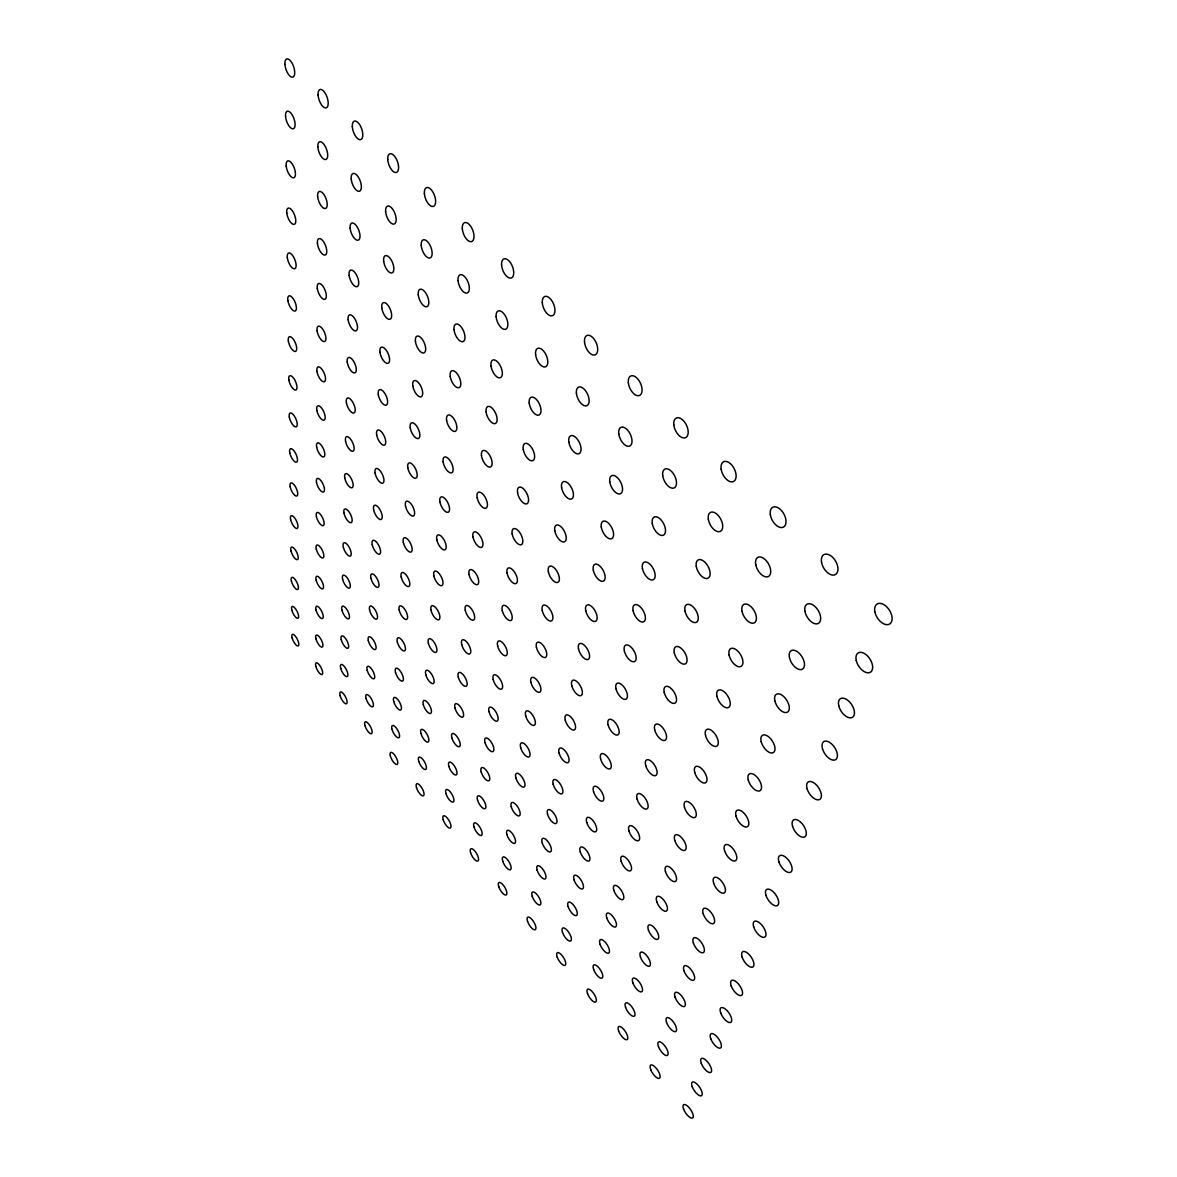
<?xml version="1.0" encoding="UTF-8"?>
<svg xmlns="http://www.w3.org/2000/svg" width="1177" height="1177" viewBox="0 0 1177 1177"><rect width="100%" height="100%" fill="white"/><g stroke="black" fill="none" stroke-linecap="round" stroke-linejoin="round"><path stroke-width="1.5" d="M284.937 64.455A9.593 4.061 71.4 0 0 292.793 77.152A9.593 4.061 71.4 0 0 291.69 62.499A9.593 4.061 71.4 0 0 284.937 64.455M285.555 116.361A9.269 3.884 70.6 0 0 293.22 128.793A9.269 3.884 70.6 0 0 292.146 114.831A9.269 3.884 70.6 0 0 285.555 116.361M286.202 166.207A8.975 3.722 69.8 0 0 293.882 177.742A8.975 3.722 69.8 0 0 292.264 164.015A8.975 3.722 69.8 0 0 286.202 166.207M286.776 213.052A8.695 3.56 69 0 0 294.265 224.38A8.695 3.56 69 0 0 292.676 211.257A8.695 3.56 69 0 0 286.776 213.052M287.306 257.66A8.445 3.413 68.3 0 0 294.618 268.783A8.445 3.413 68.3 0 0 293.088 256.203A8.445 3.413 68.3 0 0 287.306 257.66M287.894 300.694A8.21 3.266 67.6 0 0 295.177 311.037A8.21 3.266 67.6 0 0 293.161 298.62A8.21 3.266 67.6 0 0 287.894 300.694M288.38 341.242A7.989 3.134 67 0 0 295.501 351.437A7.989 3.134 67 0 0 293.529 339.491A7.989 3.134 67 0 0 288.38 341.242M288.851 379.994A7.768 3.001 66.5 0 0 295.81 390.028A7.768 3.001 66.5 0 0 293.882 378.538A7.768 3.001 66.5 0 0 288.851 379.994M289.292 417.041A7.577 2.884 65.9 0 0 296.104 426.927A7.577 2.884 65.9 0 0 294.221 415.864A7.577 2.884 65.9 0 0 289.292 417.041M289.807 452.954A7.4 2.766 65.4 0 0 296.575 462.193A7.4 2.766 65.4 0 0 294.265 451.188A7.4 2.766 65.4 0 0 289.807 452.954M290.204 486.925A7.224 2.663 65 0 0 296.839 496.047A7.224 2.663 65 0 0 294.574 485.41A7.224 2.663 65 0 0 290.204 486.925M290.601 519.513A7.062 2.56 64.6 0 0 297.09 528.502A7.062 2.56 64.6 0 0 294.883 518.218A7.062 2.56 64.6 0 0 290.601 519.513M291.072 551.189A6.915 2.457 64.2 0 0 297.501 559.605A6.915 2.457 64.2 0 0 294.912 549.335A6.915 2.457 64.2 0 0 291.072 551.189M291.425 581.217A6.768 2.369 63.8 0 0 297.737 589.53A6.768 2.369 63.8 0 0 295.192 579.584A6.768 2.369 63.8 0 0 291.425 581.217M291.778 610.083A6.635 2.28 63.5 0 0 297.958 618.308A6.635 2.28 63.5 0 0 295.456 608.641A6.635 2.28 63.5 0 0 291.778 610.083M292.102 637.86A6.503 2.192 63.2 0 0 298.178 645.996A6.503 2.192 63.2 0 0 295.721 636.61A6.503 2.192 63.2 0 0 292.102 637.86M318.07 94.954A9.696 4.222 71.1 0 0 326.103 107.901A9.696 4.222 71.1 0 0 325.19 93.189A9.696 4.222 71.1 0 0 318.07 94.954M317.834 146.89A9.357 4.031 70.2 0 0 325.661 159.542A9.357 4.031 70.2 0 0 324.778 145.565A9.357 4.031 70.2 0 0 317.834 146.89M317.672 196.736A9.063 3.855 69.4 0 0 325.514 208.491A9.063 3.855 69.4 0 0 324.058 194.735A9.063 3.855 69.4 0 0 317.672 196.736M317.452 243.536A8.783 3.693 68.6 0 0 325.102 255.071A8.783 3.693 68.6 0 0 323.675 241.918A8.783 3.693 68.6 0 0 317.452 243.536M317.319 288.586A8.519 3.531 67.9 0 0 324.955 299.311A8.519 3.531 67.9 0 0 323.013 286.335A8.519 3.531 67.9 0 0 317.319 288.586M317.128 330.972A8.283 3.384 67.2 0 0 324.587 341.536A8.283 3.384 67.2 0 0 322.689 329.089A8.283 3.384 67.2 0 0 317.128 330.972M316.951 371.402A8.062 3.237 66.6 0 0 324.234 381.804A8.062 3.237 66.6 0 0 322.366 369.828A8.062 3.237 66.6 0 0 316.951 371.402M316.863 410.479A7.856 3.104 66 0 0 324.102 420.174A7.856 3.104 66 0 0 321.777 408.316A7.856 3.104 66 0 0 316.863 410.479M316.687 447.363A7.665 2.972 65.5 0 0 323.763 456.911A7.665 2.972 65.5 0 0 321.498 445.48A7.665 2.972 65.5 0 0 316.687 447.363M316.525 482.629A7.474 2.854 65 0 0 323.454 492.06A7.474 2.854 65 0 0 321.233 481.025A7.474 2.854 65 0 0 316.525 482.629M316.378 516.409A7.297 2.737 64.6 0 0 323.145 525.707A7.297 2.737 64.6 0 0 320.968 515.055A7.297 2.737 64.6 0 0 316.378 516.409M316.319 549.218A7.136 2.634 64.1 0 0 323.042 557.913A7.136 2.634 64.1 0 0 320.453 547.29A7.136 2.634 64.1 0 0 316.319 549.218M316.186 580.261A6.988 2.531 63.8 0 0 322.763 588.853A6.988 2.531 63.8 0 0 320.218 578.569A6.988 2.531 63.8 0 0 316.186 580.261M316.039 610.083A6.841 2.428 63.4 0 0 322.483 618.572A6.841 2.428 63.4 0 0 319.997 608.597A6.841 2.428 63.4 0 0 316.039 610.083M315.907 638.728A6.709 2.339 63.1 0 0 322.233 647.115A6.709 2.339 63.1 0 0 319.791 637.448A6.709 2.339 63.1 0 0 315.907 638.728M315.774 666.27A6.576 2.251 62.8 0 0 321.983 674.568A6.576 2.251 62.8 0 0 319.585 665.182A6.576 2.251 62.8 0 0 315.774 666.27M352.32 126.469A9.784 4.399 70.8 0 0 360.53 139.666A9.784 4.399 70.8 0 0 359.824 124.924A9.784 4.399 70.8 0 0 352.32 126.469M351.217 178.992A9.46 4.193 69.8 0 0 359.456 191.248A9.46 4.193 69.8 0 0 358.132 176.785A9.46 4.193 69.8 0 0 351.217 178.992M350.128 228.206A9.151 4.002 69 0 0 358.146 240.226A9.151 4.002 69 0 0 356.852 226.425A9.151 4.002 69 0 0 350.128 228.206M349.157 275.492A8.872 3.825 68.2 0 0 357.161 286.644A8.872 3.825 68.2 0 0 355.322 273.064A8.872 3.825 68.2 0 0 349.157 275.492M348.171 319.894A8.607 3.649 67.4 0 0 355.984 330.855A8.607 3.649 67.4 0 0 354.174 317.849A8.607 3.649 67.4 0 0 348.171 319.894M347.23 362.148A8.371 3.502 66.8 0 0 354.851 372.932A8.371 3.502 66.8 0 0 353.085 360.456A8.371 3.502 66.8 0 0 347.23 362.148M346.421 402.931A8.151 3.34 66.1 0 0 354.012 412.965A8.151 3.34 66.1 0 0 351.732 400.621A8.151 3.34 66.1 0 0 346.421 402.931M345.567 441.331A7.945 3.193 65.5 0 0 352.982 451.232A7.945 3.193 65.5 0 0 350.746 439.359A7.945 3.193 65.5 0 0 345.567 441.331M344.758 478.024A7.739 3.06 65 0 0 351.997 487.778A7.739 3.06 65 0 0 349.819 476.332A7.739 3.06 65 0 0 344.758 478.024M343.978 513.098A7.562 2.942 64.5 0 0 351.055 522.72A7.562 2.942 64.5 0 0 348.922 511.671A7.562 2.942 64.5 0 0 343.978 513.098M343.316 547.114A7.386 2.81 64.1 0 0 350.349 556.088A7.386 2.81 64.1 0 0 347.774 545.113A7.386 2.81 64.1 0 0 343.316 547.114M342.61 579.261A7.224 2.707 63.7 0 0 349.481 588.132A7.224 2.707 63.7 0 0 346.95 577.495A7.224 2.707 63.7 0 0 342.61 579.261M341.918 610.069A7.062 2.589 63.3 0 0 348.642 618.852A7.062 2.589 63.3 0 0 346.17 608.538A7.062 2.589 63.3 0 0 341.918 610.069M341.256 639.655A6.915 2.486 63 0 0 347.848 648.321A6.915 2.486 63 0 0 345.42 638.331A6.915 2.486 63 0 0 341.256 639.655M340.727 668.462A6.782 2.398 62.6 0 0 347.244 676.569A6.782 2.398 62.6 0 0 344.434 666.594A6.782 2.398 62.6 0 0 340.727 668.462M340.124 695.754A6.65 2.295 62.4 0 0 346.509 703.772A6.65 2.295 62.4 0 0 343.743 694.077A6.65 2.295 62.4 0 0 340.124 695.754M387.763 159.675A9.887 4.576 70.4 0 0 396.428 172.445A9.887 4.576 70.4 0 0 395.295 157.203A9.887 4.576 70.4 0 0 387.763 159.675M385.629 211.566A9.563 4.355 69.4 0 0 394.074 224.071A9.563 4.355 69.4 0 0 392.941 209.565A9.563 4.355 69.4 0 0 385.629 211.566M383.673 261.294A9.254 4.164 68.5 0 0 392.118 272.873A9.254 4.164 68.5 0 0 390.381 258.646A9.254 4.164 68.5 0 0 383.673 261.294M381.775 307.888A8.975 3.972 67.7 0 0 389.984 319.276A8.975 3.972 67.7 0 0 388.278 305.667A8.975 3.972 67.7 0 0 381.775 307.888M379.95 352.158A8.71 3.781 66.9 0 0 387.954 363.355A8.71 3.781 66.9 0 0 386.291 350.319A8.71 3.781 66.9 0 0 379.95 352.158M378.303 394.781A8.46 3.619 66.2 0 0 386.277 405.182A8.46 3.619 66.2 0 0 384.07 392.324A8.46 3.619 66.2 0 0 378.303 394.781M376.655 434.857A8.239 3.457 65.6 0 0 384.438 445.112A8.239 3.457 65.6 0 0 382.26 432.753A8.239 3.457 65.6 0 0 376.655 434.857M375.095 473.066A8.033 3.296 65 0 0 382.672 483.188A8.033 3.296 65 0 0 380.554 471.271A8.033 3.296 65 0 0 375.095 473.066M373.595 509.538A7.827 3.163 64.5 0 0 381.01 519.513A7.827 3.163 64.5 0 0 378.92 508.037A7.827 3.163 64.5 0 0 373.595 509.538M372.256 544.848A7.651 3.016 64 0 0 379.612 554.146A7.651 3.016 64 0 0 377.052 542.759A7.651 3.016 64 0 0 372.256 544.848M370.887 578.172A7.474 2.898 63.6 0 0 378.082 587.352A7.474 2.898 63.6 0 0 375.566 576.347A7.474 2.898 63.6 0 0 370.887 578.172M369.578 610.069A7.312 2.781 63.2 0 0 376.611 619.146A7.312 2.781 63.2 0 0 374.154 608.494A7.312 2.781 63.2 0 0 369.578 610.069M368.313 640.641A7.15 2.663 62.8 0 0 375.198 649.601A7.15 2.663 62.8 0 0 372.785 639.288A7.15 2.663 62.8 0 0 368.313 640.641M367.209 670.375A7.003 2.56 62.5 0 0 374.021 678.746A7.003 2.56 62.5 0 0 371.196 668.462A7.003 2.56 62.5 0 0 367.209 670.375M366.047 698.505A6.856 2.457 62.2 0 0 372.712 706.803A6.856 2.457 62.2 0 0 369.961 696.799A6.856 2.457 62.2 0 0 366.047 698.505M364.944 725.547A6.724 2.354 61.9 0 0 371.476 733.742A6.724 2.354 61.9 0 0 368.754 724.032A6.724 2.354 61.9 0 0 364.944 725.547M424.382 193.396A10.005 4.767 69.9 0 0 433.268 206.431A10.005 4.767 69.9 0 0 432.356 191.16A10.005 4.767 69.9 0 0 424.382 193.396M421.219 245.213A9.666 4.531 68.9 0 0 429.855 257.998A9.666 4.531 68.9 0 0 428.943 243.462A9.666 4.531 68.9 0 0 421.219 245.213M418.262 294.853A9.357 4.311 68 0 0 426.913 306.711A9.357 4.311 68 0 0 425.353 292.44A9.357 4.311 68 0 0 418.262 294.853M415.422 341.315A9.078 4.105 67.1 0 0 423.838 352.968A9.078 4.105 67.1 0 0 422.293 339.314A9.078 4.105 67.1 0 0 415.422 341.315M412.803 385.968A8.813 3.914 66.4 0 0 421.189 396.781A8.813 3.914 66.4 0 0 419.056 383.349A8.813 3.914 66.4 0 0 412.803 385.968M410.229 427.854A8.563 3.737 65.7 0 0 418.409 438.506A8.563 3.737 65.7 0 0 416.32 425.618A8.563 3.737 65.7 0 0 410.229 427.854M407.786 467.725A8.342 3.56 65 0 0 415.761 478.215A8.342 3.56 65 0 0 413.715 465.827A8.342 3.56 65 0 0 407.786 467.725M405.55 506.213A8.121 3.399 64.5 0 0 413.465 515.967A8.121 3.399 64.5 0 0 410.905 503.712A8.121 3.399 64.5 0 0 405.55 506.213M403.328 542.42A7.93 3.251 63.9 0 0 411.053 552.057A7.93 3.251 63.9 0 0 408.537 540.243A7.93 3.251 63.9 0 0 403.328 542.42M401.21 577.01A7.739 3.104 63.5 0 0 408.757 586.529A7.739 3.104 63.5 0 0 406.286 575.112A7.739 3.104 63.5 0 0 401.21 577.01M399.18 610.069A7.562 2.972 63 0 0 406.551 619.47A7.562 2.972 63 0 0 404.123 608.435A7.562 2.972 63 0 0 399.18 610.069M397.355 642.142A7.4 2.854 62.7 0 0 404.638 650.896A7.4 2.854 62.7 0 0 401.769 639.935A7.4 2.854 62.7 0 0 397.355 642.142M395.487 672.42A7.239 2.737 62.3 0 0 402.622 681.086A7.239 2.737 62.3 0 0 399.797 670.449A7.239 2.737 62.3 0 0 395.487 672.42M393.707 701.448A7.091 2.619 62 0 0 400.68 710.025A7.091 2.619 62 0 0 397.914 699.712A7.091 2.619 62 0 0 393.707 701.448M392 729.299A6.944 2.516 61.7 0 0 398.826 737.788A6.944 2.516 61.7 0 0 396.105 727.769A6.944 2.516 61.7 0 0 392 729.299M390.352 756.046A6.812 2.413 61.4 0 0 397.046 764.447A6.812 2.413 61.4 0 0 394.369 754.707A6.812 2.413 61.4 0 0 390.352 756.046M462.296 228.294A10.107 4.973 69.3 0 0 471.418 241.638A10.107 4.973 69.3 0 0 470.726 226.308A10.107 4.973 69.3 0 0 462.296 228.294M458.059 280.626A9.769 4.723 68.3 0 0 467.195 292.999A9.769 4.723 68.3 0 0 465.798 277.993A9.769 4.723 68.3 0 0 458.059 280.626M453.998 329.516A9.46 4.487 67.3 0 0 462.885 341.668A9.46 4.487 67.3 0 0 461.502 327.353A9.46 4.487 67.3 0 0 453.998 329.516M450.232 376.39A9.181 4.267 66.5 0 0 459.089 387.645A9.181 4.267 66.5 0 0 457.073 373.595A9.181 4.267 66.5 0 0 450.232 376.39M446.598 420.277A8.916 4.061 65.7 0 0 455.205 431.356A8.916 4.061 65.7 0 0 453.219 417.894A8.916 4.061 65.7 0 0 446.598 420.277M443.14 461.943A8.68 3.869 65 0 0 451.527 472.86A8.68 3.869 65 0 0 449.57 459.942A8.68 3.869 65 0 0 443.14 461.943M439.948 502.093A8.445 3.678 64.4 0 0 448.275 512.23A8.445 3.678 64.4 0 0 445.759 499.475A8.445 3.678 64.4 0 0 439.948 502.093M436.814 539.802A8.224 3.516 63.8 0 0 444.935 549.821A8.224 3.516 63.8 0 0 442.464 537.521A8.224 3.516 63.8 0 0 436.814 539.802M433.827 575.759A8.033 3.354 63.3 0 0 441.758 585.631A8.033 3.354 63.3 0 0 439.33 573.773A8.033 3.354 63.3 0 0 433.827 575.759M430.988 610.054A7.842 3.207 62.9 0 0 438.712 619.808A7.842 3.207 62.9 0 0 436.329 608.362A7.842 3.207 62.9 0 0 430.988 610.054M428.369 643.289A7.665 3.06 62.5 0 0 436.02 652.367A7.665 3.06 62.5 0 0 433.151 641.009A7.665 3.06 62.5 0 0 428.369 643.289M425.765 674.612A7.489 2.928 62.1 0 0 433.239 683.587A7.489 2.928 62.1 0 0 430.429 672.582A7.489 2.928 62.1 0 0 425.765 674.612M423.279 704.596A7.342 2.81 61.8 0 0 430.576 713.483A7.342 2.81 61.8 0 0 427.825 702.816A7.342 2.81 61.8 0 0 423.279 704.596M420.88 733.315A7.18 2.692 61.5 0 0 428.031 742.098A7.18 2.692 61.5 0 0 425.324 731.756A7.18 2.692 61.5 0 0 420.88 733.315M418.718 761.284A7.033 2.575 61.2 0 0 425.75 769.478A7.033 2.575 61.2 0 0 422.631 759.165A7.033 2.575 61.2 0 0 418.718 761.284M416.511 787.722A6.9 2.472 61 0 0 423.411 795.829A6.9 2.472 61 0 0 420.336 785.795A6.9 2.472 61 0 0 416.511 787.722M501.593 265.075A10.24 5.179 68.6 0 0 511.274 277.993A10.24 5.179 68.6 0 0 510.082 262.191A10.24 5.179 68.6 0 0 501.593 265.075M496.12 316.657A9.902 4.914 67.6 0 0 505.507 329.325A9.902 4.914 67.6 0 0 504.315 314.274A9.902 4.914 67.6 0 0 496.12 316.657M491.015 365.973A9.593 4.649 66.6 0 0 500.387 377.699A9.593 4.649 66.6 0 0 498.489 362.957A9.593 4.649 66.6 0 0 491.015 365.973M486.116 412.038A9.298 4.414 65.7 0 0 495.223 423.573A9.298 4.414 65.7 0 0 493.354 409.478A9.298 4.414 65.7 0 0 486.116 412.038M481.481 455.69A9.033 4.193 65 0 0 490.323 467.048A9.033 4.193 65 0 0 488.484 453.542A9.033 4.193 65 0 0 481.481 455.69M477.156 497.65A8.783 3.987 64.3 0 0 485.954 508.184A8.783 3.987 64.3 0 0 483.512 494.884A8.783 3.987 64.3 0 0 477.156 497.65M472.977 536.977A8.563 3.796 63.7 0 0 481.54 547.379A8.563 3.796 63.7 0 0 479.142 534.593A8.563 3.796 63.7 0 0 472.977 536.977M469.005 574.405A8.342 3.619 63.2 0 0 477.332 584.66A8.342 3.619 63.2 0 0 474.978 572.346A8.342 3.619 63.2 0 0 469.005 574.405M465.312 610.539A8.136 3.457 62.7 0 0 473.566 620.088A8.136 3.457 62.7 0 0 470.668 607.891A8.136 3.457 62.7 0 0 465.312 610.539M461.693 644.525A7.945 3.296 62.2 0 0 469.741 653.956A7.945 3.296 62.2 0 0 466.901 642.171A7.945 3.296 62.2 0 0 461.693 644.525M458.25 676.952A7.768 3.148 61.8 0 0 466.092 686.279A7.768 3.148 61.8 0 0 463.311 674.877A7.768 3.148 61.8 0 0 458.25 676.952M454.94 707.965A7.606 3.001 61.5 0 0 462.605 717.176A7.606 3.001 61.5 0 0 459.869 706.141A7.606 3.001 61.5 0 0 454.94 707.965M451.909 738.067A7.445 2.869 61.2 0 0 459.471 746.645A7.445 2.869 61.2 0 0 456.279 735.669A7.445 2.869 61.2 0 0 451.909 738.067M448.878 766.448A7.283 2.751 60.9 0 0 456.264 774.937A7.283 2.751 60.9 0 0 453.13 764.285A7.283 2.751 60.9 0 0 448.878 766.448M445.98 793.651A7.136 2.634 60.7 0 0 453.204 802.067A7.136 2.634 60.7 0 0 450.129 791.709A7.136 2.634 60.7 0 0 445.98 793.651M443.199 819.751A7.003 2.531 60.4 0 0 450.261 828.078A7.003 2.531 60.4 0 0 447.245 818A7.003 2.531 60.4 0 0 443.199 819.751M542.288 302.548A10.372 5.399 67.8 0 0 552.248 315.789A10.372 5.399 67.8 0 0 551.292 299.929A10.372 5.399 67.8 0 0 542.288 302.548M535.594 354.571A10.034 5.105 66.7 0 0 545.539 366.827A10.034 5.105 66.7 0 0 543.818 351.334A10.034 5.105 66.7 0 0 535.594 354.571M529.209 403.049A9.725 4.84 65.8 0 0 538.86 415.098A9.725 4.84 65.8 0 0 537.153 400.312A9.725 4.84 65.8 0 0 529.209 403.049M523.279 449.467A9.431 4.576 64.9 0 0 532.857 460.604A9.431 4.576 64.9 0 0 530.474 446.112A9.431 4.576 64.9 0 0 523.279 449.467M517.571 492.81A9.166 4.355 64.2 0 0 526.884 503.8A9.166 4.355 64.2 0 0 524.53 489.897A9.166 4.355 64.2 0 0 517.571 492.81M512.172 533.917A8.916 4.134 63.5 0 0 521.22 544.745A8.916 4.134 63.5 0 0 518.895 531.401A8.916 4.134 63.5 0 0 512.172 533.917M507.037 572.949A8.68 3.928 62.9 0 0 515.835 583.63A8.68 3.928 62.9 0 0 513.555 570.786A8.68 3.928 62.9 0 0 507.037 572.949M502.255 610.554A8.46 3.737 62.4 0 0 510.98 620.47A8.46 3.737 62.4 0 0 508.111 607.803A8.46 3.737 62.4 0 0 502.255 610.554M497.606 645.849A8.254 3.56 62 0 0 506.095 655.648A8.254 3.56 62 0 0 503.285 643.422A8.254 3.56 62 0 0 497.606 645.849M493.178 679.482A8.062 3.384 61.5 0 0 501.461 689.178A8.062 3.384 61.5 0 0 498.695 677.349A8.062 3.384 61.5 0 0 493.178 679.482M488.955 711.57A7.886 3.237 61.2 0 0 497.018 721.148A7.886 3.237 61.2 0 0 494.311 709.716A7.886 3.237 61.2 0 0 488.955 711.57M485.042 742.687A7.709 3.09 60.9 0 0 493.001 751.588A7.709 3.09 60.9 0 0 489.794 740.23A7.709 3.09 60.9 0 0 485.042 742.687M481.187 771.965A7.548 2.957 60.6 0 0 488.955 780.792A7.548 2.957 60.6 0 0 485.807 769.773A7.548 2.957 60.6 0 0 481.187 771.965M477.494 800.007A7.386 2.825 60.3 0 0 485.071 808.717A7.386 2.825 60.3 0 0 481.982 798.035A7.386 2.825 60.3 0 0 477.494 800.007M473.948 826.842A7.239 2.707 60.1 0 0 481.364 835.479A7.239 2.707 60.1 0 0 478.333 825.092A7.239 2.707 60.1 0 0 473.948 826.842M470.55 852.589A7.106 2.589 59.9 0 0 477.803 861.137A7.106 2.589 59.9 0 0 474.817 851.03A7.106 2.589 59.9 0 0 470.55 852.589M584.528 342.066A10.519 5.62 66.9 0 0 595.121 354.88A10.519 5.62 66.9 0 0 593.62 338.549A10.519 5.62 66.9 0 0 584.528 342.066M576.406 393.206A10.181 5.311 65.8 0 0 586.661 405.8A10.181 5.311 65.8 0 0 585.16 390.249A10.181 5.311 65.8 0 0 576.406 393.206M568.829 442.052A9.857 5.017 64.8 0 0 579.025 453.675A9.857 5.017 64.8 0 0 576.759 438.477A9.857 5.017 64.8 0 0 568.829 442.052M561.606 487.558A9.563 4.752 64 0 0 571.492 499.019A9.563 4.752 64 0 0 569.256 484.468A9.563 4.752 64 0 0 561.606 487.558M554.779 530.592A9.298 4.502 63.3 0 0 564.371 541.891A9.298 4.502 63.3 0 0 562.15 527.943A9.298 4.502 63.3 0 0 554.779 530.592M548.394 571.919A9.048 4.267 62.7 0 0 557.898 582.38A9.048 4.267 62.7 0 0 555.044 568.668A9.048 4.267 62.7 0 0 548.394 571.919M542.259 610.569A8.813 4.046 62.1 0 0 551.483 620.897A8.813 4.046 62.1 0 0 548.673 607.7A8.813 4.046 62.1 0 0 542.259 610.569M536.418 647.291A8.592 3.855 61.6 0 0 545.392 657.487A8.592 3.855 61.6 0 0 542.626 644.775A8.592 3.855 61.6 0 0 536.418 647.291M530.871 682.204A8.386 3.663 61.2 0 0 539.61 692.282A8.386 3.663 61.2 0 0 536.889 680.012A8.386 3.663 61.2 0 0 530.871 682.204M525.707 715.954A8.195 3.487 60.8 0 0 534.314 725.326A8.195 3.487 60.8 0 0 531.062 713.159A8.195 3.487 60.8 0 0 525.707 715.954M520.661 747.645A8.004 3.325 60.5 0 0 529.062 756.914A8.004 3.325 60.5 0 0 525.854 745.144A8.004 3.325 60.5 0 0 520.661 747.645M515.85 777.894A7.827 3.163 60.2 0 0 524.03 787.06A7.827 3.163 60.2 0 0 520.881 775.658A7.827 3.163 60.2 0 0 515.85 777.894M511.259 806.804A7.665 3.031 59.9 0 0 519.234 815.867A7.665 3.031 59.9 0 0 516.144 804.803A7.665 3.031 59.9 0 0 511.259 806.804M506.86 834.449A7.503 2.898 59.7 0 0 514.643 843.409A7.503 2.898 59.7 0 0 511.612 832.683A7.503 2.898 59.7 0 0 506.86 834.449M502.77 861.343A7.356 2.766 59.5 0 0 510.435 869.7A7.356 2.766 59.5 0 0 506.949 858.989A7.356 2.766 59.5 0 0 502.77 861.343M498.739 886.693A7.209 2.648 59.3 0 0 506.228 894.961A7.209 2.648 59.3 0 0 502.8 884.56A7.209 2.648 59.3 0 0 498.739 886.693M628.312 382.393A10.681 5.856 65.8 0 0 639.243 395.575A10.681 5.856 65.8 0 0 637.978 379.185A10.681 5.856 65.8 0 0 628.312 382.393M618.793 433.916A10.328 5.517 64.7 0 0 629.68 446.083A10.328 5.517 64.7 0 0 627.576 430.105A10.328 5.517 64.7 0 0 618.793 433.916M609.774 481.79A10.019 5.208 63.8 0 0 620.308 493.781A10.019 5.208 63.8 0 0 618.219 478.509A10.019 5.208 63.8 0 0 609.774 481.79M601.27 526.958A9.725 4.929 63 0 0 611.466 538.757A9.725 4.929 63 0 0 609.392 524.162A9.725 4.929 63 0 0 601.27 526.958M593.326 570.212A9.445 4.649 62.3 0 0 603.418 581.144A9.445 4.649 62.3 0 0 600.638 566.814A9.445 4.649 62.3 0 0 593.326 570.212M585.705 610.583A9.195 4.414 61.7 0 0 595.503 621.368A9.195 4.414 61.7 0 0 592.767 607.597A9.195 4.414 61.7 0 0 585.705 610.583M578.495 648.851A8.96 4.178 61.2 0 0 588 659.488A8.96 4.178 61.2 0 0 585.307 646.232A8.96 4.178 61.2 0 0 578.495 648.851M571.772 685.691A8.739 3.972 60.8 0 0 581.144 695.548A8.739 3.972 60.8 0 0 577.833 682.483A8.739 3.972 60.8 0 0 571.772 685.691M565.254 720.177A8.533 3.766 60.4 0 0 574.376 729.931A8.533 3.766 60.4 0 0 571.125 717.308A8.533 3.766 60.4 0 0 565.254 720.177M559.06 753A8.327 3.59 60 0 0 567.932 762.652A8.327 3.59 60 0 0 564.739 750.44A8.327 3.59 60 0 0 559.06 753M553.161 784.279A8.136 3.413 59.7 0 0 561.797 793.813A8.136 3.413 59.7 0 0 558.663 781.999A8.136 3.413 59.7 0 0 553.161 784.279M547.526 814.101A7.959 3.251 59.5 0 0 555.941 823.532A7.959 3.251 59.5 0 0 552.866 812.101A7.959 3.251 59.5 0 0 547.526 814.101M542.288 843.056A7.798 3.104 59.3 0 0 550.571 851.824A7.798 3.104 59.3 0 0 546.981 840.437A7.798 3.104 59.3 0 0 542.288 843.056M537.153 870.259A7.636 2.957 59.1 0 0 545.216 878.954A7.636 2.957 59.1 0 0 541.7 867.89A7.636 2.957 59.1 0 0 537.153 870.259M532.225 896.3A7.474 2.825 58.9 0 0 540.111 904.907A7.474 2.825 58.9 0 0 536.653 894.152A7.474 2.825 58.9 0 0 532.225 896.3M527.517 921.238A7.327 2.707 58.7 0 0 535.211 929.756A7.327 2.707 58.7 0 0 531.813 919.296A7.327 2.707 58.7 0 0 527.517 921.238M673.832 424.956A10.858 6.106 64.5 0 0 685.5 437.712A10.858 6.106 64.5 0 0 683.602 420.866A10.858 6.106 64.5 0 0 673.832 424.956M662.695 475.464A10.505 5.738 63.5 0 0 673.935 488.014A10.505 5.738 63.5 0 0 672.038 471.977A10.505 5.738 63.5 0 0 662.695 475.464M652.293 523.618A10.181 5.414 62.6 0 0 663.431 535.182A10.181 5.414 62.6 0 0 660.724 519.528A10.181 5.414 62.6 0 0 652.293 523.618M642.407 568.359A9.887 5.105 61.9 0 0 653.191 579.79A9.887 5.105 61.9 0 0 650.498 564.783A9.887 5.105 61.9 0 0 642.407 568.359M633.079 610.598A9.622 4.811 61.2 0 0 643.51 621.868A9.622 4.811 61.2 0 0 640.862 607.479A9.622 4.811 61.2 0 0 633.079 610.598M624.384 651.116A9.357 4.546 60.7 0 0 634.668 661.533A9.357 4.546 60.7 0 0 631.328 647.394A9.357 4.546 60.7 0 0 624.384 651.116M616.027 688.913A9.122 4.311 60.2 0 0 626.002 699.212A9.122 4.311 60.2 0 0 622.721 685.588A9.122 4.311 60.2 0 0 616.027 688.913M608.097 724.752A8.886 4.09 59.8 0 0 617.778 734.934A8.886 4.09 59.8 0 0 614.556 721.81A8.886 4.09 59.8 0 0 608.097 724.752M600.579 758.797A8.68 3.869 59.5 0 0 609.98 768.861A8.68 3.869 59.5 0 0 606.802 756.178A8.68 3.869 59.5 0 0 600.579 758.797M593.561 791.68A8.474 3.678 59.2 0 0 602.801 800.993A8.474 3.678 59.2 0 0 599.064 788.458A8.474 3.678 59.2 0 0 593.561 791.68M586.749 822.473A8.283 3.502 59 0 0 595.739 831.712A8.283 3.502 59 0 0 592.06 819.56A8.283 3.502 59 0 0 586.749 822.473M580.246 851.824A8.107 3.34 58.7 0 0 589 860.976A8.107 3.34 58.7 0 0 585.396 849.191A8.107 3.34 58.7 0 0 580.246 851.824M574.052 879.837A7.93 3.178 58.6 0 0 582.571 888.885A7.93 3.178 58.6 0 0 579.025 877.453A7.93 3.178 58.6 0 0 574.052 879.837M568.123 906.599A7.768 3.031 58.4 0 0 576.436 915.559A7.768 3.031 58.4 0 0 572.964 904.451A7.768 3.031 58.4 0 0 568.123 906.599M562.459 932.199A7.606 2.898 58.3 0 0 570.565 941.056A7.606 2.898 58.3 0 0 567.152 930.257A7.606 2.898 58.3 0 0 562.459 932.199M557.192 957.122A7.459 2.766 58.1 0 0 565.122 965.361A7.459 2.766 58.1 0 0 561.267 954.606A7.459 2.766 58.1 0 0 557.192 957.122M721.163 469.182A11.049 6.356 63.1 0 0 733.58 481.481A11.049 6.356 63.1 0 0 731.005 464.224A11.049 6.356 63.1 0 0 721.163 469.182M708.333 519.263A10.696 5.973 62.1 0 0 720.295 531.401A10.696 5.973 62.1 0 0 717.735 514.938A10.696 5.973 62.1 0 0 708.333 519.263M696.269 566.328A10.372 5.605 61.3 0 0 707.818 578.304A10.372 5.605 61.3 0 0 705.273 562.547A10.372 5.605 61.3 0 0 696.269 566.328M685.043 611.246A10.078 5.282 60.6 0 0 696.416 622.265A10.078 5.282 60.6 0 0 693.091 606.876A10.078 5.282 60.6 0 0 685.043 611.246M674.333 652.985A9.799 4.973 60.1 0 0 685.338 663.887A9.799 4.973 60.1 0 0 682.057 649.115A9.799 4.973 60.1 0 0 674.333 652.985M664.225 692.414A9.534 4.693 59.6 0 0 674.877 703.199A9.534 4.693 59.6 0 0 671.64 688.986A9.534 4.693 59.6 0 0 664.225 692.414M654.662 729.725A9.298 4.443 59.2 0 0 664.976 740.377A9.298 4.443 59.2 0 0 661.783 726.695A9.298 4.443 59.2 0 0 654.662 729.725M645.732 765.624A9.063 4.208 58.9 0 0 655.869 775.466A9.063 4.208 58.9 0 0 652.043 761.975A9.063 4.208 58.9 0 0 645.732 765.624M637.125 799.139A8.842 3.987 58.6 0 0 646.967 808.893A8.842 3.987 58.6 0 0 643.201 795.858A8.842 3.987 58.6 0 0 637.125 799.139M628.959 830.991A8.636 3.781 58.3 0 0 638.508 840.643A8.636 3.781 58.3 0 0 634.815 828.019A8.636 3.781 58.3 0 0 628.959 830.991M621.176 861.299A8.445 3.59 58.1 0 0 630.46 870.833A8.445 3.59 58.1 0 0 626.841 858.621A8.445 3.59 58.1 0 0 621.176 861.299M613.776 890.15A8.254 3.413 58 0 0 622.795 899.596A8.254 3.413 58 0 0 619.234 887.752A8.254 3.413 58 0 0 613.776 890.15M606.699 917.677A8.077 3.251 57.8 0 0 615.497 927.005A8.077 3.251 57.8 0 0 611.996 915.515A8.077 3.251 57.8 0 0 606.699 917.677M600.108 944.41A7.901 3.104 57.7 0 0 608.715 953.09A7.901 3.104 57.7 0 0 604.728 941.659A7.901 3.104 57.7 0 0 600.108 944.41M593.664 969.51A7.739 2.957 57.6 0 0 602.05 978.102A7.739 2.957 57.6 0 0 598.137 966.979A7.739 2.957 57.6 0 0 593.664 969.51M587.5 993.52A7.592 2.825 57.5 0 0 595.68 1002.024A7.592 2.825 57.5 0 0 591.825 991.196A7.592 2.825 57.5 0 0 587.5 993.52M770.302 514.452A11.27 6.621 61.5 0 0 783.191 527.222A11.27 6.621 61.5 0 0 780.822 509.847A11.27 6.621 61.5 0 0 770.302 514.452M755.766 564.769A10.917 6.194 60.6 0 0 768.463 576.465A10.917 6.194 60.6 0 0 765.182 559.59A10.917 6.194 60.6 0 0 755.766 564.769M742.025 611.29A10.593 5.811 59.9 0 0 754.266 622.868A10.593 5.811 59.9 0 0 751.014 606.714A10.593 5.811 59.9 0 0 742.025 611.29M729.107 655.045A10.284 5.458 59.3 0 0 740.907 666.491A10.284 5.458 59.3 0 0 737.699 650.999A10.284 5.458 59.3 0 0 729.107 655.045M716.925 696.254A10.005 5.135 58.8 0 0 728.328 707.568A10.005 5.135 58.8 0 0 725.164 692.694A10.005 5.135 58.8 0 0 716.925 696.254M705.582 735.743A9.74 4.84 58.4 0 0 716.778 746.159A9.74 4.84 58.4 0 0 712.879 731.579A9.74 4.84 58.4 0 0 705.582 735.743M694.724 772.48A9.49 4.576 58.1 0 0 705.553 782.793A9.49 4.576 58.1 0 0 701.727 768.728A9.49 4.576 58.1 0 0 694.724 772.48M684.455 807.26A9.254 4.325 57.8 0 0 694.93 817.471A9.254 4.325 57.8 0 0 691.179 803.891A9.254 4.325 57.8 0 0 684.455 807.26M674.701 840.231A9.019 4.09 57.6 0 0 684.867 850.324A9.019 4.09 57.6 0 0 681.174 837.215A9.019 4.09 57.6 0 0 674.701 840.231M665.446 871.524A8.813 3.884 57.4 0 0 675.318 881.514A8.813 3.884 57.4 0 0 671.684 868.832A8.813 3.884 57.4 0 0 665.446 871.524M656.81 901.803A8.607 3.678 57.3 0 0 666.476 911.042A8.607 3.678 57.3 0 0 662.268 898.478A8.607 3.678 57.3 0 0 656.81 901.803M648.439 930.11A8.416 3.502 57.2 0 0 657.825 939.261A8.416 3.502 57.2 0 0 653.691 927.064A8.416 3.502 57.2 0 0 648.439 930.11M640.465 957.078A8.239 3.325 57.1 0 0 649.586 966.14A8.239 3.325 57.1 0 0 645.526 954.297A8.239 3.325 57.1 0 0 640.465 957.078M632.843 982.81A8.062 3.178 57 0 0 641.715 991.784A8.062 3.178 57 0 0 637.743 980.279A8.062 3.178 57 0 0 632.843 982.81M625.575 1007.394A7.901 3.031 56.9 0 0 634.212 1016.266A7.901 3.031 56.9 0 0 630.313 1005.07A7.901 3.031 56.9 0 0 625.575 1007.394M618.616 1030.89A7.739 2.884 56.9 0 0 627.047 1039.674A7.739 2.884 56.9 0 0 623.207 1028.772A7.739 2.884 56.9 0 0 618.616 1030.89M821.546 562.312A11.52 6.885 59.6 0 0 835.287 574.641A11.52 6.885 59.6 0 0 832.139 556.839A11.52 6.885 59.6 0 0 821.546 562.312M804.95 611.349A11.167 6.429 58.9 0 0 818.162 623.53A11.167 6.429 58.9 0 0 815.028 606.538A11.167 6.429 58.9 0 0 804.95 611.349M789.546 657.987A10.828 6.017 58.3 0 0 802.493 669.154A10.828 6.017 58.3 0 0 798.492 652.602A10.828 6.017 58.3 0 0 789.546 657.987M774.937 701.109A10.519 5.65 57.9 0 0 787.413 712.188A10.519 5.65 57.9 0 0 783.47 696.298A10.519 5.65 57.9 0 0 774.937 701.109M761.195 741.701A10.225 5.311 57.5 0 0 773.23 752.662A10.225 5.311 57.5 0 0 769.346 737.405A10.225 5.311 57.5 0 0 761.195 741.701M748.248 779.968A9.96 5.002 57.2 0 0 759.856 790.812A9.96 5.002 57.2 0 0 756.046 776.114A9.96 5.002 57.2 0 0 748.248 779.968M736.008 816.102A9.696 4.708 57 0 0 747.233 826.813A9.696 4.708 57 0 0 743.481 812.66A9.696 4.708 57 0 0 736.008 816.102M724.605 850.839A9.445 4.443 56.8 0 0 735.581 860.711A9.445 4.443 56.8 0 0 731.152 846.778A9.445 4.443 56.8 0 0 724.605 850.839M713.645 883.191A9.225 4.208 56.6 0 0 724.267 892.975A9.225 4.208 56.6 0 0 719.927 879.499A9.225 4.208 56.6 0 0 713.645 883.191M703.243 913.867A9.004 3.987 56.5 0 0 713.542 923.562A9.004 3.987 56.5 0 0 709.29 910.512A9.004 3.987 56.5 0 0 703.243 913.867M693.371 943.012A8.798 3.781 56.4 0 0 703.36 952.605A8.798 3.781 56.4 0 0 699.182 939.952A8.798 3.781 56.4 0 0 693.371 943.012M683.984 970.731A8.592 3.59 56.4 0 0 693.68 980.22A8.592 3.59 56.4 0 0 689.575 967.95A8.592 3.59 56.4 0 0 683.984 970.731M675.039 997.14A8.401 3.413 56.3 0 0 684.455 1006.512A8.401 3.413 56.3 0 0 680.424 994.609A8.401 3.413 56.3 0 0 675.039 997.14M666.506 1022.298A8.224 3.251 56.3 0 0 675.657 1031.582A8.224 3.251 56.3 0 0 671.714 1020.003A8.224 3.251 56.3 0 0 666.506 1022.298M658.532 1046.794A8.062 3.09 56.3 0 0 667.477 1055.386A8.062 3.09 56.3 0 0 663.034 1043.881A8.062 3.09 56.3 0 0 658.532 1046.794M650.749 1069.731A7.886 2.942 56.2 0 0 659.458 1078.25A7.886 2.942 56.2 0 0 655.103 1067.024A7.886 2.942 56.2 0 0 650.749 1069.731M874.938 612.143A11.799 7.15 57.6 0 0 889.591 624.045A11.799 7.15 57.6 0 0 885.59 605.831A11.799 7.15 57.6 0 0 874.938 612.143M856.253 660.518A11.432 6.665 57.1 0 0 870.303 672.302A11.432 6.665 57.1 0 0 866.346 654.883A11.432 6.665 57.1 0 0 856.253 660.518M838.76 705.788A11.093 6.223 56.6 0 0 852.251 717.455A11.093 6.223 56.6 0 0 848.367 700.786A11.093 6.223 56.6 0 0 838.76 705.788M822.532 748.925A10.784 5.826 56.3 0 0 835.699 759.606A10.784 5.826 56.3 0 0 830.962 743.349A10.784 5.826 56.3 0 0 822.532 748.925M807.113 788.825A10.475 5.473 56.1 0 0 819.781 799.404A10.475 5.473 56.1 0 0 815.131 783.764A10.475 5.473 56.1 0 0 807.113 788.825M792.592 826.386A10.196 5.149 55.9 0 0 804.803 836.876A10.196 5.149 55.9 0 0 800.242 821.811A10.196 5.149 55.9 0 0 792.592 826.386M778.894 861.814A9.931 4.84 55.8 0 0 790.679 872.216A9.931 4.84 55.8 0 0 786.207 857.68A9.931 4.84 55.8 0 0 778.894 861.814M765.947 895.3A9.681 4.576 55.7 0 0 777.335 905.584A9.681 4.576 55.7 0 0 772.951 891.548A9.681 4.576 55.7 0 0 765.947 895.3M753.692 926.99A9.431 4.311 55.6 0 0 764.712 937.172A9.431 4.311 55.6 0 0 760.416 923.592A9.431 4.311 55.6 0 0 753.692 926.99M742.084 957.019A9.21 4.09 55.6 0 0 752.75 967.082A9.21 4.09 55.6 0 0 748.528 953.944A9.21 4.09 55.6 0 0 742.084 957.019M731.255 986.046A8.989 3.869 55.5 0 0 741.642 995.33A8.989 3.869 55.5 0 0 736.831 982.339A8.989 3.869 55.5 0 0 731.255 986.046M720.78 1013.117A8.783 3.663 55.5 0 0 730.858 1022.313A8.783 3.663 55.5 0 0 726.135 1009.704A8.783 3.663 55.5 0 0 720.78 1013.117M710.805 1038.879A8.592 3.487 55.5 0 0 720.589 1047.986A8.592 3.487 55.5 0 0 715.969 1035.731A8.592 3.487 55.5 0 0 710.805 1038.879M701.315 1063.419A8.401 3.31 55.5 0 0 710.805 1072.438A8.401 3.31 55.5 0 0 706.274 1060.506A8.401 3.31 55.5 0 0 701.315 1063.419M692.253 1086.812A8.224 3.163 55.6 0 0 701.492 1095.743A8.224 3.163 55.6 0 0 697.049 1084.135A8.224 3.163 55.6 0 0 692.253 1086.812M683.602 1109.161A8.062 3.016 55.6 0 0 692.591 1118.003A8.062 3.016 55.6 0 0 688.221 1106.704A8.062 3.016 55.6 0 0 683.602 1109.161"/></g></svg>
